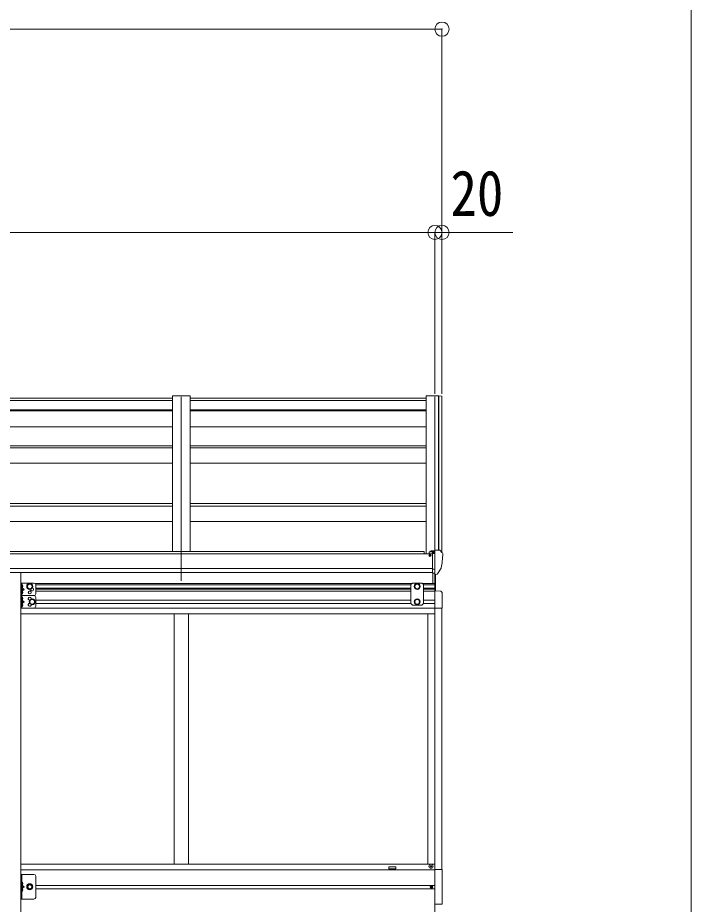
# Model space of a CAD drawing. Units: millimetres at full size, sheet at 1:40; details may follow other scales. Extents: x -11181 to 11305, y -7804 to 7716.
# Drawn here: x 8838 to 10739, y 973 to 3478 of the extents above; entities that cross this region are included whole.
import ezdxf
from ezdxf.enums import TextEntityAlignment as Align

# ---------------------------------------------------------------- set-up
doc = ezdxf.new("R2010")
doc.units = ezdxf.units.MM
doc.header["$LTSCALE"] = 40
doc.header["$PDMODE"] = 32
doc.header["$PDSIZE"] = 40
for name, color, linetype, lineweight in [('0-1_本体', 4, 'Continuous', 9), ('0-2_部品', 7, 'Continuous', 9), ('0-8_PARTS2', 2, 'Continuous', 9), ('0-A_寸法', 6, 'Continuous', 9), ('1-1_GLASS', 4, 'Continuous', 9), ('1-2_GLASS_SEAL', 7, 'Continuous', 9), ('F-0_240', 7, 'Continuous', 9)]:
    doc.layers.add(name, color=color, linetype=linetype, lineweight=lineweight)
doc.styles.add('ＭＳ ゴシック', font='')
doc.styles.get('ＭＳ ゴシック').set_extended_font_data('MS Gothic')

msp = doc.modelspace()

# ---------------------------------------------------------------- linework, layer by layer
at = {"layer": '0-1_本体'}
for p, q in [((9274.72, 2409.51), (9274.72, 1970.22)), ((9274.72, 2409.51), (9324.72, 2409.51)), ((9324.72, 2409.51), (9324.72, 1970.22)), ((9990.72, 2409.51), (9990.72, 1963.51)), ((10026.64, 2409.31), (10026.02, 2407.69)), ((10026.72, 2409.42), (10026.72, 1973.69)), ((10034.77, 2409.09), (10026.94, 2409.5)), ((10035.72, 2408.2), (10035.73, 1967.15)), ((8608.72, 2403.42), (9274.72, 2403.42)), ((9274.72, 2396.51), (8608.72, 2396.51)), ((9324.72, 2403.42), (9990.72, 2403.42)), ((9990.72, 2396.51), (9324.72, 2396.51)), ((9274.72, 2369.79), (8608.72, 2369.79)), ((9274.72, 2367.21), (8608.72, 2367.21)), ((9990.72, 2369.79), (9324.72, 2369.79)), ((9990.72, 2367.21), (9324.72, 2367.21)), ((9274.72, 2322.48), (8608.72, 2322.48)), ((9990.72, 2322.48), (9324.72, 2322.48)), ((9274.72, 2268.74), (8608.72, 2268.74)), ((9274.72, 2263.18), (8608.72, 2263.18)), ((9990.72, 2268.74), (9324.72, 2268.74)), ((9990.72, 2263.18), (9324.72, 2263.18)), ((9274.72, 2219.18), (8608.72, 2219.18)), ((9990.72, 2219.18), (9324.72, 2219.18)), ((9274.72, 2105.09), (8608.72, 2105.09)), ((9990.72, 2105.09), (9324.72, 2105.09)), ((9274.72, 2098.3), (8608.72, 2098.3)), ((9990.72, 2098.3), (9324.72, 2098.3)), ((9274.72, 2054.74), (8608.72, 2054.74)), ((9990.72, 2054.74), (9324.72, 2054.74)), ((4294.22, 1963.51), (10009.22, 1963.51)), ((4317.72, 1970.22), (9985.72, 1970.22)), ((9985.72, 1963.51), (9985.72, 1970.22)), ((10009.22, 1922.29), (4294.22, 1922.29)), ((4294.22, 1910.44), (10009.22, 1910.51)), ((8846.92, 1910.35), (8846.92, -945.73))]:
    msp.add_line(p, q, dxfattribs=at)
msp.add_lwpolyline([(10026.02, 1973.69), (10026.02, 2409.51), (9990.72, 2409.51)], dxfattribs=at)
msp.add_circle((10001.75, 1958.78), 3, dxfattribs=at)
for centre, radius, start, end in [((10026.92, 2409.2), 0.301, 87.13321, 158.93673), ((10034.72, 2408.09), 1, 6.67014, 87)]:
    msp.add_arc(centre, radius, start, end, dxfattribs=at)
at = {"layer": '0-2_部品'}
for p, q in [((9999.22, 1967.84), (9999.22, 1963.51)), ((10014.22, 1969.01), (10000.22, 1968.95)), ((10003.72, 1968.96), (10003.72, 1970.86)), ((10004.22, 1958.78), (10003.92, 1958.78)), ((10004.75, 1958.78), (10004.22, 1958.78)), ((10004.55, 1971.28), (10014.22, 1972)), ((10009.22, 1963.96), (10015.72, 1964.36)), ((10014.22, 1972.78), (10015.72, 1972.78)), ((10014.22, 1972.78), (10014.22, 1966.61)), ((10015.72, 1905.19), (10015.72, 1973.69)), ((10030.81, 1973.12), (10034.88, 1967.32)), ((10037.72, 1964.32), (10037.72, 1963.69)), ((10009.22, 1908.39), (10014.72, 1908.39)), ((10015.22, 1907.39), (10014.72, 1908.39)), ((10015.72, 1907.39), (10015.22, 1907.39)), ((10017.22, 1905.28), (10015.72, 1905.19)), ((10017.22, 1905.28), (10020.93, 1905.51)), ((10023.35, 1907), (10033.09, 1922.38))]:
    msp.add_line(p, q, dxfattribs=at)
for points in [[(9999.22, 1960.39), (9999.22, 1958.78), (9998.75, 1958.78)], [(10003.92, 1959.96), (10003.92, 1958.78), (9999.22, 1958.78)], [(10004.55, 1971.28), (10004.38, 1971.26), (10004.22, 1971.23), (10004.08, 1971.18), (10003.96, 1971.13), (10003.86, 1971.07), (10003.78, 1971.01), (10003.74, 1970.93), (10003.72, 1970.86)], [(10009.22, 1908.39), (10009.22, 1966.61), (10014.22, 1966.61)], [(10015.72, 1973.69), (10027.72, 1973.69), (10030.05, 1973.55)], [(10015.72, 1919.08), (10012.56, 1919.49), (10009.22, 1919.92)]]:
    msp.add_lwpolyline(points, dxfattribs=at)
for centre, radius, start, end in [((10001.72, 1958.78), 2.5, 28.35764, 180), ((10001.72, 1958.78), 2.5, 0, 28.35764), ((10029.99, 1972.55), 1, 35, 86.5), ((9845.23, 1963.69), 192.49, 347.8767, 359.9992), ((10034.72, 1964.32), 3, 0, 87), ((10020.75, 1908.5), 3, 273.5, 330), ((10030.49, 1923.88), 3, 330, 348.16652)]:
    msp.add_arc(centre, radius, start, end, dxfattribs=at)
msp.add_ellipse((10000.22, 1967.85), major_axis=(0.02, 1.1), ratio=0.906239, start_param=0.0206394, end_param=1.5914357, dxfattribs=at)
at = {"layer": '0-8_PARTS2'}
for p, q in [((9299.72, 2406.37), (9299.72, 1887.08)), ((10015.72, 2406.37), (10015.72, 1887.08))]:
    msp.add_line(p, q, dxfattribs=at)
at = {"layer": '0-A_寸法'}
for p, q in [((-1460.27, 3445.61), (10035.72, 3445.61)), ((10035.72, 3445.61), (10035.72, 2871.2)), ((10015.72, 2871.2), (4287.72, 2871.2)), ((10015.72, 2871.2), (10015.72, 2415.63)), ((10015.72, 2871.2), (10015.72, 2415.63)), ((10015.72, 2871.2), (10035.72, 2871.2)), ((10035.72, 2871.2), (10035.72, 2415.63)), ((10035.72, 2871.2), (10235.72, 2871.2))]:
    msp.add_line(p, q, dxfattribs=at)
for p in [(10035.72, 3445.61), (10015.72, 2871.2), (10035.72, 2871.2)]:
    msp.add_point(p, dxfattribs=at)
at = {"layer": '1-1_GLASS'}
for p, q in [((8886.92, 1879.19), (9951.22, 1879.19)), ((9980.22, 1879.19), (10015.72, 1879.19)), ((8888.9, 1875.69), (9948.22, 1875.69)), ((8888.92, 1866.69), (9948.22, 1866.69)), ((8888.92, 1863.19), (9948.22, 1863.19)), ((9948.22, 1858.19), (8888.92, 1858.19)), ((9983.22, 1875.69), (10015.72, 1875.69)), ((9983.22, 1866.69), (10015.72, 1866.69)), ((9983.22, 1863.19), (10015.72, 1863.19)), ((10015.72, 1858.19), (9983.22, 1858.19)), ((10015.72, 1858.89), (10015.72, 1021.69)), ((8888.92, 1832.19), (9948.22, 1832.19)), ((9983.22, 1832.19), (10015.72, 1832.19)), ((10015.72, 1809.69), (8846.92, 1809.69)), ((8888.92, 1823.19), (9948.22, 1823.19)), ((9983.22, 1823.19), (10015.72, 1823.19)), ((10035.72, 1809.49), (10035.72, 1070.89)), ((8846.92, 1793.69), (10015.72, 1793.69)), ((9279.74, 1793.69), (9279.74, 1086.69)), ((9319.74, 1793.69), (9319.74, 1086.69)), ((9995.72, 1793.69), (9995.72, 1086.69)), ((9995.72, 1793.69), (9995.72, 1086.69)), ((8846.92, 1086.69), (10015.72, 1086.69)), ((8846.92, 1070.69), (10015.72, 1070.69)), ((8888.92, 1026.13), (10015.72, 1026.13)), ((10015.72, 1017.13), (8888.92, 1017.13)), ((10015.72, 1021.89), (10015.72, -15.31))]:
    msp.add_line(p, q, dxfattribs=at)
msp.add_lwpolyline([(9885.72, 1073.69), (9905.72, 1073.69), (9905.72, 1078.69), (9885.72, 1078.69)], close=True, dxfattribs=at)
at = {"layer": '1-2_GLASS_SEAL'}
for p, q in [((10009.2, 1908.39), (10014.7, 1908.39)), ((10010.22, 1879.19), (10010.22, 1908.39)), ((10015.2, 1907.39), (10014.7, 1908.39)), ((10015.7, 1907.39), (10015.2, 1907.39)), ((10017.2, 1905.28), (10015.7, 1905.19)), ((10015.72, 1905.19), (10015.72, 1858.69)), ((10017.2, 1905.28), (10020.91, 1905.51)), ((10017.22, 1858.69), (10017.22, 1905.29)), ((8846.92, 1880.19), (8846.92, 1845.19)), ((8883.92, 1880.19), (8846.92, 1880.19)), ((8849.42, 1880.19), (8849.42, 1845.19)), ((9952.22, 1880.19), (9948.22, 1876.19)), ((9979.22, 1880.19), (9952.22, 1880.19)), ((9979.22, 1880.19), (9983.22, 1876.19)), ((8849.92, 1867.69), (8849.42, 1867.78)), ((8849.42, 1862.69), (8856.42, 1862.69)), ((8849.92, 1875.69), (8850.72, 1875.55)), ((8849.92, 1867.69), (8850.72, 1867.83)), ((8849.92, 1857.69), (8850.72, 1857.55)), ((8888.92, 1875.19), (8888.92, 1850.19)), ((9948.22, 1876.19), (9948.22, 1822.7)), ((9983.22, 1822.7), (9983.22, 1876.19)), ((10015.72, 1858.69), (10031.01, 1857.89)), ((8846.92, 1845.19), (8846.92, 1810.19)), ((8883.92, 1845.19), (8846.92, 1845.19)), ((8883.92, 1845.19), (8846.92, 1845.19)), ((8849.92, 1849.69), (8849.42, 1849.78)), ((8849.42, 1845.19), (8849.42, 1810.19)), ((8849.92, 1832.69), (8849.42, 1832.78)), ((8849.92, 1849.69), (8850.72, 1849.83)), ((8849.92, 1840.69), (8850.72, 1840.55)), ((8849.92, 1832.69), (8850.72, 1832.83)), ((8888.92, 1840.19), (8888.92, 1815.19)), ((9965.72, 1835.2), (9959.22, 1831.44)), ((9959.22, 1831.44), (9959.22, 1823.94)), ((9972.22, 1831.44), (9965.72, 1835.2)), ((9972.22, 1823.94), (9972.22, 1831.44)), ((10036.22, 1852.4), (10036.22, 1809.49)), ((8883.92, 1810.19), (8846.92, 1810.19)), ((8849.42, 1827.69), (8856.42, 1827.69)), ((8849.92, 1814.69), (8849.42, 1814.78)), ((8849.92, 1822.69), (8850.72, 1822.55)), ((8849.92, 1814.69), (8850.72, 1814.83)), ((9952.22, 1818.7), (9948.22, 1822.7)), ((9979.22, 1818.7), (9952.22, 1818.7)), ((9959.22, 1823.94), (9965.72, 1820.19)), ((9965.72, 1820.19), (9972.22, 1823.94)), ((9979.22, 1818.7), (9983.22, 1822.7)), ((10015.72, 1809.49), (10036.22, 1809.49)), ((10003.22, 1081.19), (10002.22, 1081.19)), ((10006.22, 1080.19), (10007.22, 1080.19)), ((8883.92, 1057.64), (8846.92, 1057.64)), ((8849.42, 1057.64), (8849.42, 987.64)), ((8888.92, 992.64), (8888.92, 1052.64)), ((8849.92, 1027.64), (8849.42, 1027.72)), ((8849.42, 1027.64), (8856.42, 1022.64)), ((8849.92, 1035.64), (8850.72, 1035.5)), ((8849.92, 1027.64), (8850.72, 1027.78)), ((8849.42, 1022.64), (8856.42, 1022.64)), ((8849.42, 1017.64), (8856.42, 1022.64)), ((8849.92, 1009.64), (8849.42, 1009.72)), ((8849.92, 1017.64), (8850.72, 1017.5)), ((8849.92, 1009.64), (8850.72, 1009.78)), ((10004.49, 1022.28), (10003.67, 1022.28)), ((10006.95, 1023.1), (10007.77, 1023.1))]:
    msp.add_line(p, q, dxfattribs=at)
for points in [[(8871.92, 1863.69), (8865.42, 1867.44), (8865.42, 1874.94), (8871.92, 1878.7), (8878.42, 1874.94), (8878.42, 1867.44)], [(8878.92, 1820.19), (8872.42, 1823.94), (8872.42, 1831.44), (8878.92, 1835.2), (8885.42, 1831.44), (8885.42, 1823.94)], [(8864.42, 1022.64), (8868.17, 1016.14), (8875.67, 1016.14), (8879.43, 1022.64), (8875.67, 1029.14), (8868.17, 1029.14)]]:
    msp.add_lwpolyline(points, close=True, dxfattribs=at)
for points in [[(9959.22, 1874.94), (9965.72, 1878.7), (9972.22, 1874.94)], [(8849.04, 1871.69), (8849.67, 1872.88), (8851.9, 1873.99)], [(8849.04, 1871.69), (8849.67, 1870.5), (8851.9, 1869.39)], [(8849.04, 1853.69), (8849.67, 1854.88), (8851.9, 1855.99)], [(8849.04, 1853.69), (8849.67, 1852.5), (8851.9, 1851.39)], [(8849.92, 1867.69), (8849.92, 1875.69), (8849.42, 1875.6), (8849.42, 1867.78)], [(8849.42, 1867.69), (8856.42, 1862.69), (8849.42, 1857.69)], [(8849.92, 1849.69), (8849.92, 1857.69), (8849.42, 1857.6), (8849.42, 1849.78)], [(9972.22, 1874.94), (9972.22, 1867.44), (9965.72, 1863.69), (9959.22, 1867.44), (9959.22, 1874.94)], [(8849.04, 1836.69), (8849.67, 1837.88), (8851.9, 1838.99)], [(8849.04, 1836.69), (8849.67, 1835.5), (8851.9, 1834.39)], [(8849.92, 1832.69), (8849.92, 1840.69), (8849.42, 1840.6), (8849.42, 1832.78)], [(8849.42, 1832.69), (8856.42, 1827.69), (8849.42, 1822.69)], [(8849.04, 1818.69), (8849.67, 1819.88), (8851.9, 1820.99)], [(8849.04, 1818.69), (8849.67, 1817.5), (8851.9, 1816.39)], [(8849.92, 1814.69), (8849.92, 1822.69), (8849.42, 1822.6), (8849.42, 1814.78)], [(10002.22, 1081.19), (10002.22, 1080.19), (10003.22, 1080.19)], [(10005.22, 1082.19), (10005.22, 1083.19), (10004.22, 1083.19), (10004.22, 1082.19)], [(10004.22, 1079.19), (10004.22, 1078.19), (10005.22, 1078.19), (10005.22, 1079.19)], [(10007.22, 1080.19), (10007.22, 1081.19), (10006.22, 1081.19)], [(8883.92, 987.64), (8846.92, 987.64), (8846.92, 1057.64)], [(10015.72, 1071.69), (10036.42, 1071.69), (10036.42, 973.69), (10015.72, 973.69)], [(8849.04, 1031.64), (8849.67, 1032.82), (8851.9, 1033.94)], [(8849.04, 1031.64), (8849.67, 1030.45), (8851.9, 1029.34)], [(8849.92, 1027.64), (8849.92, 1035.64), (8849.42, 1035.55), (8849.42, 1027.72)], [(8849.04, 1013.64), (8849.67, 1014.82), (8851.9, 1015.94)], [(8849.04, 1013.64), (8849.67, 1012.45), (8851.9, 1011.34)], [(8849.92, 1009.64), (8849.92, 1017.64), (8849.42, 1017.55), (8849.42, 1009.72)], [(10003.67, 1022.28), (10003.67, 1023.1), (10004.49, 1023.1)], [(10005.31, 1023.92), (10005.31, 1024.74), (10006.13, 1024.74), (10006.13, 1023.92)], [(10006.13, 1021.46), (10006.13, 1020.64), (10005.31, 1020.64), (10005.31, 1021.46)], [(10007.77, 1023.1), (10007.77, 1022.28), (10006.95, 1022.28)]]:
    msp.add_lwpolyline(points, dxfattribs=at)
for centre, radius in [((8871.92, 1871.19), 8.5), ((8871.92, 1871.19), 7.5), ((9965.72, 1871.19), 8.5), ((9965.72, 1871.19), 7.5), ((8871.92, 1871.19), 6.5), ((8871.92, 1854.19), 4.25), ((9965.72, 1871.19), 6.5), ((8878.92, 1827.69), 8.5), ((8878.92, 1827.69), 7.5), ((8878.92, 1827.69), 6.5), ((9965.72, 1827.69), 8.5), ((9965.72, 1827.69), 7.5), ((9965.72, 1827.69), 6.5), ((10004.72, 1080.69), 5.9), ((8871.92, 1022.64), 8.5), ((8871.92, 1022.64), 7.5), ((8871.92, 1022.64), 6.5), ((8871.92, 1022.64), 5.5), ((10005.72, 1022.69), 3.75)]:
    msp.add_circle(centre, radius, dxfattribs=at)
for centre, radius, start, end in [((10020.73, 1908.5), 3, 273.5, 330), ((8883.92, 1875.19), 5, 0, 90), ((8850.57, 1874.66), 0.9, 32.05588, 80), ((8850.57, 1868.72), 0.9, 280, 327.94412), ((8850.57, 1856.66), 0.9, 32.05588, 80), ((8845.82, 1871.69), 6.5, 327.94412, 32.05588), ((8845.82, 1853.69), 6.5, 327.94412, 32.05588), ((8878.92, 1862.69), 4.25, 173.70569, 85.23923), ((10030.72, 1852.4), 5.5, 0, 87), ((8850.57, 1850.72), 0.9, 280, 327.94412), ((8850.57, 1839.66), 0.9, 32.05588, 80), ((8850.57, 1833.72), 0.9, 280, 327.94412), ((8845.82, 1836.69), 6.5, 327.94412, 32.05588), ((8871.92, 1836.19), 4.25, 353.70569, 265.23923), ((8883.92, 1850.19), 5, 270, 0), ((8883.92, 1840.19), 5, 0, 90), ((8850.57, 1821.66), 0.9, 32.05588, 80), ((8850.57, 1815.72), 0.9, 280, 327.94412), ((8845.82, 1818.69), 6.5, 327.94412, 32.05588), ((8871.92, 1819.19), 4.25, 94.76077, 6.29431), ((8883.92, 1815.19), 5, 270, 0), ((10003.22, 1082.19), 1, 270, 0), ((10003.22, 1079.19), 1, 0, 90), ((10006.22, 1082.19), 1, 180, 270), ((10006.22, 1079.19), 1, 90, 180), ((8883.92, 1052.64), 5, 0, 90), ((8850.57, 1034.61), 0.9, 32.05588, 80), ((8850.57, 1028.66), 0.9, 280, 327.94412), ((8845.82, 1031.64), 6.5, 327.94412, 32.05588), ((8850.57, 1016.61), 0.9, 32.05588, 80), ((8850.57, 1010.66), 0.9, 280, 327.94412), ((8845.82, 1013.64), 6.5, 327.94412, 32.05588), ((10004.49, 1023.92), 0.82, 270, 0), ((10004.49, 1021.46), 0.82, 0, 90), ((10006.95, 1023.92), 0.82, 180, 270), ((10006.95, 1021.46), 0.82, 90, 180), ((8883.92, 992.64), 5, 270, 0)]:
    msp.add_arc(centre, radius, start, end, dxfattribs=at)
at = {"layer": 'F-0_240', "color": 5}
msp.add_line((10739.39, 7716.46), (10739.39, -7803.54), dxfattribs=at)

# ---------------------------------------------------------------- texts
at = {"layer": '0-A_寸法', "color": 7, "style": 'ＭＳ ゴシック', "width": 0.85}
msp.add_text('20', height=129, dxfattribs=at).set_placement((10059.72, 2879.2), align=Align.BOTTOM_LEFT)

doc.saveas('drawing.dxf')
